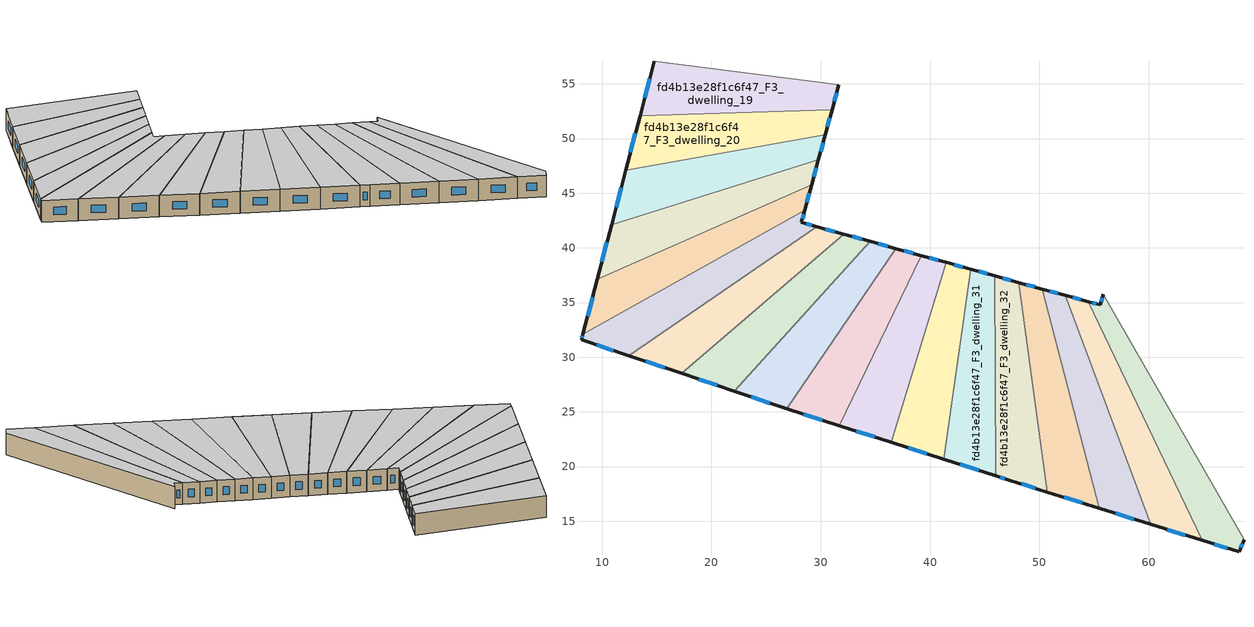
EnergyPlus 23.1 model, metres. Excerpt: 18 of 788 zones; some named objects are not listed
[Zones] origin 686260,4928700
fd4b13e28f1c6f47_F3_dwelling_19
 floor to fd4b13e28f1c6f47_F2_dwelling_19 (EU_floor_Construction): 31.64,54.94 31.02,52.65 13.46,52.11 14.77,57.09 z9
 wall outside (EU_wall_Construction): 31.02,52.65 31.64,54.94 / 14.77,57.09 13.46,52.11 z9:12
 wall to fd4b13e28f1c6f47_F3_dwelling_20 (EU_wall_Construction): 13.46,52.11 31.02,52.65 z9:12
 wall to fd4b13e28f1c6f47_F3_dwelling_18 (EU_wall_Construction): 31.64,54.94 14.77,57.09 z9:12
 window (EU_Window_Construction): 31.22,53.39 31.44,54.2 / 14.34,55.48 13.89,53.72 z9.97:11.03
 ceiling to fd4b13e28f1c6f47_F4_dwelling_19 (EU_floor_Construction): 31.02,52.65 31.64,54.94 14.77,57.09 13.46,52.11 z12
fd4b13e28f1c6f47_F3_dwelling_20
 floor to fd4b13e28f1c6f47_F2_dwelling_20 (EU_floor_Construction): 31.02,52.65 30.4,50.36 12.16,47.11 13.46,52.11 z9
 wall outside (EU_wall_Construction): 30.4,50.36 31.02,52.65 / 13.46,52.11 12.16,47.11 z9:12
 wall to fd4b13e28f1c6f47_F3_dwelling_21 (EU_wall_Construction): 12.16,47.11 30.4,50.36 z9:12
 window (EU_Window_Construction): 30.6,51.11 30.82,51.91 / 13.04,50.49 12.58,48.73 z9.97:11.03
 ceiling to fd4b13e28f1c6f47_F4_dwelling_20 (EU_floor_Construction): 30.4,50.36 31.02,52.65 13.46,52.11 12.16,47.11 z12
fd4b13e28f1c6f47_F3_dwelling_21
 floor to fd4b13e28f1c6f47_F2_dwelling_21 (EU_floor_Construction): 30.4,50.36 29.78,48.06 10.85,42.12 12.16,47.11 z9
 wall outside (EU_wall_Construction): 29.78,48.06 30.4,50.36 / 12.16,47.11 10.85,42.12 z9:12
 wall to fd4b13e28f1c6f47_F3_dwelling_22 (EU_wall_Construction): 10.85,42.12 29.78,48.06 z9:12
 window (EU_Window_Construction): 29.98,48.81 30.2,49.62 / 11.74,45.49 11.28,43.74 z9.97:11.03
 ceiling to fd4b13e28f1c6f47_F4_dwelling_21 (EU_floor_Construction): 29.78,48.06 30.4,50.36 12.16,47.11 10.85,42.12 z12
fd4b13e28f1c6f47_F3_dwelling_22
 floor to fd4b13e28f1c6f47_F2_dwelling_22 (EU_floor_Construction): 29.78,48.06 29.16,45.76 9.55,37.12 10.85,42.12 z9
 wall outside (EU_wall_Construction): 29.16,45.76 29.78,48.06 / 10.85,42.12 9.55,37.12 z9:12
 wall to fd4b13e28f1c6f47_F3_dwelling_23 (EU_wall_Construction): 9.55,37.12 29.16,45.76 z9:12
 window (EU_Window_Construction): 29.36,46.5 29.58,47.32 / 10.43,40.5 9.97,38.74 z9.97:11.03
 ceiling to fd4b13e28f1c6f47_F4_dwelling_22 (EU_floor_Construction): 29.16,45.76 29.78,48.06 10.85,42.12 9.55,37.12 z12
fd4b13e28f1c6f47_F3_dwelling_23
 floor to fd4b13e28f1c6f47_F2_dwelling_23 (EU_floor_Construction): 29.16,45.76 28.53,43.44 8.24,32.12 9.55,37.12 z9
 wall outside (EU_wall_Construction): 28.53,43.44 29.16,45.76 / 9.55,37.12 8.24,32.12 z9:12
 wall to fd4b13e28f1c6f47_F3_dwelling_24 (EU_wall_Construction): 8.24,32.12 28.53,43.44 z9:12
 window (EU_Window_Construction): 28.73,44.19 28.95,45.01 / 9.13,35.5 8.67,33.74 z9.97:11.03
 ceiling to fd4b13e28f1c6f47_F4_dwelling_23 (EU_floor_Construction): 28.53,43.44 29.16,45.76 9.55,37.12 8.24,32.12 z12
fd4b13e28f1c6f47_F3_dwelling_24
 floor to fd4b13e28f1c6f47_F2_dwelling_24 (EU_floor_Construction): 28.53,43.44 28.23,42.33 29.61,41.95 12.44,30.14 8.11,31.6 8.24,32.12 z9
 wall outside (EU_wall_Construction): 29.61,41.95 28.23,42.33 28.53,43.44 / 8.24,32.12 8.11,31.6 12.44,30.14 z9:12
 wall to fd4b13e28f1c6f47_F3_dwelling_25 (EU_wall_Construction): 12.44,30.14 29.61,41.95 z9:12
 window (EU_Window_Construction): 28.33,42.69 28.43,43.08 / 29.17,42.07 28.68,42.21 / 9.51,31.13 11.04,30.61 / 8.2,31.95 8.15,31.77 z9.97:11.03
 ceiling to fd4b13e28f1c6f47_F4_dwelling_24 (EU_floor_Construction): 29.61,41.95 28.23,42.33 28.53,43.44 8.24,32.12 8.11,31.6 12.44,30.14 z12
fd4b13e28f1c6f47_F3_dwelling_25
 floor to fd4b13e28f1c6f47_F2_dwelling_25 (EU_floor_Construction): 32.09,41.26 17.27,28.51 12.44,30.14 29.61,41.95 z9
 wall outside (EU_wall_Construction): 32.09,41.26 29.61,41.95 / 12.44,30.14 17.27,28.51 z9:12
 wall to fd4b13e28f1c6f47_F3_dwelling_26 (EU_wall_Construction): 17.27,28.51 32.09,41.26 z9:12
 window (EU_Window_Construction): 31.29,41.48 30.42,41.73 / 14.01,29.61 15.71,29.04 z9.97:11.03
 ceiling to fd4b13e28f1c6f47_F4_dwelling_25 (EU_floor_Construction): 32.09,41.26 29.61,41.95 12.44,30.14 17.27,28.51 z12
fd4b13e28f1c6f47_F3_dwelling_26
 floor to fd4b13e28f1c6f47_F2_dwelling_26 (EU_floor_Construction): 34.51,40.59 22.08,26.89 17.27,28.51 32.09,41.26 z9
 wall outside (EU_wall_Construction): 34.51,40.59 32.09,41.26 / 17.27,28.51 22.08,26.89 z9:12
 wall to fd4b13e28f1c6f47_F3_dwelling_27 (EU_wall_Construction): 22.08,26.89 34.51,40.59 z9:12
 window (EU_Window_Construction): 33.72,40.81 32.87,41.05 / 18.83,27.99 20.52,27.42 z9.97:11.03
 ceiling to fd4b13e28f1c6f47_F4_dwelling_26 (EU_floor_Construction): 22.08,26.89 34.51,40.59 32.09,41.26 17.27,28.51 z12
fd4b13e28f1c6f47_F3_dwelling_27
 floor to fd4b13e28f1c6f47_F2_dwelling_27 (EU_floor_Construction): 36.87,39.94 26.87,25.29 22.08,26.89 34.51,40.59 z9
 wall outside (EU_wall_Construction): 36.87,39.94 34.51,40.59 / 22.08,26.89 26.87,25.29 z9:12
 wall to fd4b13e28f1c6f47_F3_dwelling_28 (EU_wall_Construction): 26.87,25.29 36.87,39.94 z9:12
 window (EU_Window_Construction): 36.1,40.15 35.27,40.38 / 23.63,26.37 25.32,25.81 z9.97:11.03
 ceiling to fd4b13e28f1c6f47_F4_dwelling_27 (EU_floor_Construction): 26.87,25.29 36.87,39.94 34.51,40.59 22.08,26.89 z12
fd4b13e28f1c6f47_F3_dwelling_28
 floor to fd4b13e28f1c6f47_F2_dwelling_28 (EU_floor_Construction): 39.19,39.3 31.67,23.75 26.88,25.28 26.87,25.29 36.87,39.94 z9
 wall outside (EU_wall_Construction): 39.19,39.3 36.87,39.94 / 26.87,25.29 26.88,25.28 31.67,23.75 z9:12
 wall to fd4b13e28f1c6f47_F3_dwelling_29 (EU_wall_Construction): 31.67,23.75 39.19,39.3 z9:12
 window (EU_Window_Construction): 38.44,39.51 37.62,39.73 / 28.43,24.78 30.12,24.24 z9.97:11.03
 ceiling to fd4b13e28f1c6f47_F4_dwelling_28 (EU_floor_Construction): 31.67,23.75 39.19,39.3 36.87,39.94 26.87,25.29 26.88,25.28 z12
fd4b13e28f1c6f47_F3_dwelling_29
 floor to fd4b13e28f1c6f47_F2_dwelling_29 (EU_floor_Construction): 41.47,38.67 36.46,22.21 31.67,23.75 39.19,39.3 z9
 wall outside (EU_wall_Construction): 41.47,38.67 39.19,39.3 / 31.67,23.75 36.46,22.21 z9:12
 wall to fd4b13e28f1c6f47_F3_dwelling_30 (EU_wall_Construction): 36.46,22.21 41.47,38.67 z9:12
 window (EU_Window_Construction): 40.73,38.87 39.93,39.1 / 33.23,23.25 34.91,22.71 z9.97:11.03
 ceiling to fd4b13e28f1c6f47_F4_dwelling_29 (EU_floor_Construction): 36.46,22.21 41.47,38.67 39.19,39.3 31.67,23.75 z12
fd4b13e28f1c6f47_F3_dwelling_30
 floor to fd4b13e28f1c6f47_F2_dwelling_30 (EU_floor_Construction): 43.71,38.05 41.23,20.68 36.46,22.21 41.47,38.67 z9
 wall outside (EU_wall_Construction): 43.71,38.05 41.47,38.67 / 36.46,22.21 41.23,20.68 z9:12
 wall to fd4b13e28f1c6f47_F3_dwelling_31 (EU_wall_Construction): 41.23,20.68 43.71,38.05 z9:12
 window (EU_Window_Construction): 42.99,38.25 42.2,38.47 / 38.01,21.72 39.69,21.18 z9.97:11.03
 ceiling to fd4b13e28f1c6f47_F4_dwelling_30 (EU_floor_Construction): 41.23,20.68 43.71,38.05 41.47,38.67 36.46,22.21 z12
fd4b13e28f1c6f47_F3_dwelling_31
 floor to fd4b13e28f1c6f47_F2_dwelling_31 (EU_floor_Construction): 45.92,37.44 45.99,19.16 41.23,20.68 43.71,38.05 z9
 wall outside (EU_wall_Construction): 45.92,37.44 43.71,38.05 / 41.23,20.68 45.99,19.16 z9:12
 wall to fd4b13e28f1c6f47_F3_dwelling_32 (EU_wall_Construction): 45.99,19.16 45.92,37.44 z9:12
 window (EU_Window_Construction): 45.21,37.64 44.43,37.85 / 42.78,20.19 44.45,19.65 z9.97:11.03
 ceiling to fd4b13e28f1c6f47_F4_dwelling_31 (EU_floor_Construction): 45.99,19.16 45.92,37.44 43.71,38.05 41.23,20.68 z12
fd4b13e28f1c6f47_F3_dwelling_32
 floor to fd4b13e28f1c6f47_F2_dwelling_32 (EU_floor_Construction): 48.1,36.83 50.73,17.67 47.24,18.76 45.99,19.16 45.92,37.44 z9
 wall outside (EU_wall_Construction): 48.1,36.83 45.92,37.44 / 45.99,19.16 47.24,18.76 50.73,17.67 z9:12
 wall to fd4b13e28f1c6f47_F3_dwelling_33 (EU_wall_Construction): 50.73,17.67 48.1,36.83 z9:12
 window (EU_Window_Construction): 47.39,37.03 46.63,37.24 / 48.37,18.41 49.6,18.02 / 46.4,19.03 46.83,18.89 z9.97:11.03
 ceiling to fd4b13e28f1c6f47_F4_dwelling_32 (EU_floor_Construction): 50.73,17.67 48.1,36.83 45.92,37.44 45.99,19.16 47.24,18.76 z12
fd4b13e28f1c6f47_F3_dwelling_33
 floor to fd4b13e28f1c6f47_F2_dwelling_33 (EU_floor_Construction): 50.25,36.24 55.46,16.19 50.73,17.67 48.1,36.83 z9
 wall outside (EU_wall_Construction): 50.25,36.24 48.1,36.83 / 50.73,17.67 55.46,16.19 z9:12
 wall to fd4b13e28f1c6f47_F3_dwelling_34 (EU_wall_Construction): 55.46,16.19 50.25,36.24 z9:12
 window (EU_Window_Construction): 49.55,36.43 48.8,36.64 / 52.26,17.19 53.93,16.67 z9.97:11.03
 ceiling to fd4b13e28f1c6f47_F4_dwelling_33 (EU_floor_Construction): 55.46,16.19 50.25,36.24 48.1,36.83 50.73,17.67 z12
fd4b13e28f1c6f47_F3_dwelling_34
 floor to fd4b13e28f1c6f47_F2_dwelling_34 (EU_floor_Construction): 52.37,35.65 60.17,14.72 55.46,16.19 50.25,36.24 z9
 wall outside (EU_wall_Construction): 52.37,35.65 50.25,36.24 / 55.46,16.19 60.17,14.72 z9:12
 wall to fd4b13e28f1c6f47_F3_dwelling_35 (EU_wall_Construction): 60.17,14.72 52.37,35.65 z9:12
 window (EU_Window_Construction): 51.68,35.84 50.94,36.05 / 56.99,15.71 58.65,15.19 z9.97:11.03
 ceiling to fd4b13e28f1c6f47_F4_dwelling_34 (EU_floor_Construction): 60.17,14.72 52.37,35.65 50.25,36.24 55.46,16.19 z12
fd4b13e28f1c6f47_F3_dwelling_35
 floor to fd4b13e28f1c6f47_F2_dwelling_35 (EU_floor_Construction): 54.47,35.08 64.88,13.25 60.17,14.72 52.37,35.65 z9
 wall outside (EU_wall_Construction): 54.47,35.08 52.37,35.65 / 60.17,14.72 64.88,13.25 z9:12
 wall to fd4b13e28f1c6f47_F3_dwelling_36 (EU_wall_Construction): 64.88,13.25 54.47,35.08 z9:12
 window (EU_Window_Construction): 53.79,35.26 53.05,35.47 / 61.7,14.24 63.35,13.72 z9.97:11.03
 ceiling to fd4b13e28f1c6f47_F4_dwelling_35 (EU_floor_Construction): 64.88,13.25 54.47,35.08 52.37,35.65 60.17,14.72 z12
fd4b13e28f1c6f47_F3_dwelling_36
 floor to fd4b13e28f1c6f47_F2_dwelling_36 (EU_floor_Construction): 55.82,35.76 68.71,13.31 68.26,12.19 64.88,13.25 54.47,35.08 55.54,34.78 z9
 wall outside (EU_wall_Construction): 55.82,35.76 55.54,34.78 54.47,35.08 / 64.88,13.25 68.26,12.19 68.71,13.31 z9:12
 wall to fd4b13e28f1c6f47_F3_dwelling_37 (EU_wall_Construction): 68.71,13.31 55.82,35.76 z9:12
 window (EU_Window_Construction): 55.19,34.87 54.82,34.98 / 55.73,35.44 55.63,35.1 / 68.4,12.55 68.56,12.94 / 65.97,12.9 67.16,12.53 z9.97:11.03
 ceiling to fd4b13e28f1c6f47_F4_dwelling_36 (EU_floor_Construction): 68.26,12.19 68.71,13.31 55.82,35.76 55.54,34.78 54.47,35.08 64.88,13.25 z12
[Building]
EU S2 Campaign: North Axis=0; Terrain=City; Solar Distribution=FullExterior
[Site:Location]
Bologna: Latitude=44.5; Longitude=11.25; Time Zone=1; Elevation=37
[SizingPeriod:WeatherFileDays]
AnnualSizingPeriod: Begin Month=1; Begin Day of Month=1; End Month=12; End Day of Month=31; Day of Week for Start Day=Monday; Use Weather File Daylight Saving Period=No; Use Weather File Rain and Snow Indicators=No
[MATERIAL]
EU_InternalMass_Material: Roughness=MediumRough; Thickness=0.1; Conductivity=1; Density=1800; Specific Heat=900; Thermal Absorptance=0.9; Solar Absorptance=0.7; Visible Absorptance=0.7
[MATERIAL:NOMASS] Roughness=MediumRough; Thermal Absorptance=0.9; Solar Absorptance=0.7; Visible Absorptance=0.7
Name | Thermal Resistance
EU_wall_NoMass | 0.779417
EU_floor_NoMass | 0.588222
[WINDOWMATERIAL:SIMPLEGLAZINGSYSTEM]
EU_Window_SimpleGlazing: UFactor=5.16242; Solar Heat Gain Coefficient=0.85; Visible Transmittance=0.85
[CONSTRUCTION]
EU_wall_Construction: EU_wall_NoMass
EU_floor_Construction: EU_floor_NoMass
EU_Window_Construction: EU_Window_SimpleGlazing
EU_InternalMass_Construction: EU_InternalMass_Material
[ZONE] Type=1; Multiplier=1; Ceiling Height=autocalculate; Floor Area=autocalculate; Part of Total Floor Area=Yes
Name | Volume
fd4b13e28f1c6f47_F3_dwelling_19 | 190.083
fd4b13e28f1c6f47_F3_dwelling_20 | 190.099
fd4b13e28f1c6f47_F3_dwelling_21 | 190.107
fd4b13e28f1c6f47_F3_dwelling_22 | 190.009
fd4b13e28f1c6f47_F3_dwelling_23 | 190.061
fd4b13e28f1c6f47_F3_dwelling_24 | 190.151
fd4b13e28f1c6f47_F3_dwelling_25 | 190.067
fd4b13e28f1c6f47_F3_dwelling_26 | 190.097
fd4b13e28f1c6f47_F3_dwelling_27; fd4b13e28f1c6f47_F3_dwelling_33 | 190.036
fd4b13e28f1c6f47_F3_dwelling_28 | 190.102
fd4b13e28f1c6f47_F3_dwelling_29 | 190.104
fd4b13e28f1c6f47_F3_dwelling_30; fd4b13e28f1c6f47_F3_dwelling_35 | 190.066
fd4b13e28f1c6f47_F3_dwelling_31 | 190.051
fd4b13e28f1c6f47_F3_dwelling_32 | 190.124
fd4b13e28f1c6f47_F3_dwelling_34 | 190.133
fd4b13e28f1c6f47_F3_dwelling_36 | 190.072
[INTERNALMASS] Construction=EU_InternalMass_Construction
Name | Zone or ZoneList | Surface Area
fd4b13e28f1c6f47_F3_dwelling_19_EU_InternalMass | fd4b13e28f1c6f47_F3_dwelling_19 | 63.3607
fd4b13e28f1c6f47_F3_dwelling_20_EU_InternalMass | fd4b13e28f1c6f47_F3_dwelling_20 | 63.3665
fd4b13e28f1c6f47_F3_dwelling_21_EU_InternalMass | fd4b13e28f1c6f47_F3_dwelling_21 | 63.3688
fd4b13e28f1c6f47_F3_dwelling_22_EU_InternalMass | fd4b13e28f1c6f47_F3_dwelling_22 | 63.3363
fd4b13e28f1c6f47_F3_dwelling_23_EU_InternalMass | fd4b13e28f1c6f47_F3_dwelling_23 | 63.3534
fd4b13e28f1c6f47_F3_dwelling_24_EU_InternalMass | fd4b13e28f1c6f47_F3_dwelling_24 | 63.3839
fd4b13e28f1c6f47_F3_dwelling_25_EU_InternalMass | fd4b13e28f1c6f47_F3_dwelling_25 | 63.3559
fd4b13e28f1c6f47_F3_dwelling_26_EU_InternalMass | fd4b13e28f1c6f47_F3_dwelling_26 | 63.3656
fd4b13e28f1c6f47_F3_dwelling_27_EU_InternalMass | fd4b13e28f1c6f47_F3_dwelling_27 | 63.3448
fd4b13e28f1c6f47_F3_dwelling_28_EU_InternalMass | fd4b13e28f1c6f47_F3_dwelling_28 | 63.3676
fd4b13e28f1c6f47_F3_dwelling_29_EU_InternalMass | fd4b13e28f1c6f47_F3_dwelling_29 | 63.368
fd4b13e28f1c6f47_F3_dwelling_30_EU_InternalMass | fd4b13e28f1c6f47_F3_dwelling_30 | 63.3553
fd4b13e28f1c6f47_F3_dwelling_31_EU_InternalMass | fd4b13e28f1c6f47_F3_dwelling_31 | 63.3502
fd4b13e28f1c6f47_F3_dwelling_32_EU_InternalMass | fd4b13e28f1c6f47_F3_dwelling_32 | 63.3744
fd4b13e28f1c6f47_F3_dwelling_33_EU_InternalMass | fd4b13e28f1c6f47_F3_dwelling_33 | 63.3453
fd4b13e28f1c6f47_F3_dwelling_34_EU_InternalMass | fd4b13e28f1c6f47_F3_dwelling_34 | 63.3781
fd4b13e28f1c6f47_F3_dwelling_35_EU_InternalMass | fd4b13e28f1c6f47_F3_dwelling_35 | 63.3555
fd4b13e28f1c6f47_F3_dwelling_36_EU_InternalMass | fd4b13e28f1c6f47_F3_dwelling_36 | 63.3573
[OTHEREQUIPMENT] Fuel Type=Electricity; Design Level Calculation Method=Watts/Area; Power per Zone Floor Area=1; Fraction Latent=0; Fraction Radiant=0; Fraction Lost=0; Carbon Dioxide Generation Rate=0; EndUse Subcategory=EU_Step8_InternalGains
Name | Zone or ZoneList or Space or SpaceList | Schedule
EU_Step8_InternalGain_fd4b13e28f1c6f47_F3_dwelling_19_f000 | fd4b13e28f1c6f47_F3_dwelling_19 | EU_Step8_GainSchedule_fd4b13e28f1c6f47_F3_dwelling_19_f000
EU_Step8_InternalGain_fd4b13e28f1c6f47_F3_dwelling_20_f000 | fd4b13e28f1c6f47_F3_dwelling_20 | EU_Step8_GainSchedule_fd4b13e28f1c6f47_F3_dwelling_20_f000
EU_Step8_InternalGain_fd4b13e28f1c6f47_F3_dwelling_21_f000 | fd4b13e28f1c6f47_F3_dwelling_21 | EU_Step8_GainSchedule_fd4b13e28f1c6f47_F3_dwelling_21_f000
EU_Step8_InternalGain_fd4b13e28f1c6f47_F3_dwelling_22_f000 | fd4b13e28f1c6f47_F3_dwelling_22 | EU_Step8_GainSchedule_fd4b13e28f1c6f47_F3_dwelling_22_f000
EU_Step8_InternalGain_fd4b13e28f1c6f47_F3_dwelling_23_f000 | fd4b13e28f1c6f47_F3_dwelling_23 | EU_Step8_GainSchedule_fd4b13e28f1c6f47_F3_dwelling_23_f000
EU_Step8_InternalGain_fd4b13e28f1c6f47_F3_dwelling_24_f000 | fd4b13e28f1c6f47_F3_dwelling_24 | EU_Step8_GainSchedule_fd4b13e28f1c6f47_F3_dwelling_24_f000
EU_Step8_InternalGain_fd4b13e28f1c6f47_F3_dwelling_25_f000 | fd4b13e28f1c6f47_F3_dwelling_25 | EU_Step8_GainSchedule_fd4b13e28f1c6f47_F3_dwelling_25_f000
EU_Step8_InternalGain_fd4b13e28f1c6f47_F3_dwelling_26_f000 | fd4b13e28f1c6f47_F3_dwelling_26 | EU_Step8_GainSchedule_fd4b13e28f1c6f47_F3_dwelling_26_f000
EU_Step8_InternalGain_fd4b13e28f1c6f47_F3_dwelling_27_f000 | fd4b13e28f1c6f47_F3_dwelling_27 | EU_Step8_GainSchedule_fd4b13e28f1c6f47_F3_dwelling_27_f000
EU_Step8_InternalGain_fd4b13e28f1c6f47_F3_dwelling_28_f000 | fd4b13e28f1c6f47_F3_dwelling_28 | EU_Step8_GainSchedule_fd4b13e28f1c6f47_F3_dwelling_28_f000
EU_Step8_InternalGain_fd4b13e28f1c6f47_F3_dwelling_29_f000 | fd4b13e28f1c6f47_F3_dwelling_29 | EU_Step8_GainSchedule_fd4b13e28f1c6f47_F3_dwelling_29_f000
EU_Step8_InternalGain_fd4b13e28f1c6f47_F3_dwelling_30_f000 | fd4b13e28f1c6f47_F3_dwelling_30 | EU_Step8_GainSchedule_fd4b13e28f1c6f47_F3_dwelling_30_f000
EU_Step8_InternalGain_fd4b13e28f1c6f47_F3_dwelling_31_f000 | fd4b13e28f1c6f47_F3_dwelling_31 | EU_Step8_GainSchedule_fd4b13e28f1c6f47_F3_dwelling_31_f000
EU_Step8_InternalGain_fd4b13e28f1c6f47_F3_dwelling_32_f000 | fd4b13e28f1c6f47_F3_dwelling_32 | EU_Step8_GainSchedule_fd4b13e28f1c6f47_F3_dwelling_32_f000
EU_Step8_InternalGain_fd4b13e28f1c6f47_F3_dwelling_33_f000 | fd4b13e28f1c6f47_F3_dwelling_33 | EU_Step8_GainSchedule_fd4b13e28f1c6f47_F3_dwelling_33_f000
EU_Step8_InternalGain_fd4b13e28f1c6f47_F3_dwelling_34_f000 | fd4b13e28f1c6f47_F3_dwelling_34 | EU_Step8_GainSchedule_fd4b13e28f1c6f47_F3_dwelling_34_f000
EU_Step8_InternalGain_fd4b13e28f1c6f47_F3_dwelling_35_f000 | fd4b13e28f1c6f47_F3_dwelling_35 | EU_Step8_GainSchedule_fd4b13e28f1c6f47_F3_dwelling_35_f000
EU_Step8_InternalGain_fd4b13e28f1c6f47_F3_dwelling_36_f000 | fd4b13e28f1c6f47_F3_dwelling_36 | EU_Step8_GainSchedule_fd4b13e28f1c6f47_F3_dwelling_36_f000
[ZONEVENTILATION:DESIGNFLOWRATE] Schedule=EU_AlwaysOn; Design Flow Rate Calculation Method=AirChanges/Hour; Air Changes per Hour=0.712058; Ventilation Type=Natural; Fan Pressure Rise=0; Fan Total Efficiency=1; Constant Term Coefficient=1; Temperature Term Coefficient=0; Velocity Term Coefficient=0; Velocity Squared Term Coefficient=0; Minimum Indoor Temperature=-100; Maximum Indoor Temperature=100; Delta Temperature=-100; Minimum Outdoor Temperature=-100; Maximum Outdoor Temperature=100; Maximum Wind Speed=40
Name | Zone or ZoneList or Space or SpaceList
EU_ConstantAir_fd4b13e28f1c6f47_F3_dwelling_19 | fd4b13e28f1c6f47_F3_dwelling_19
EU_ConstantAir_fd4b13e28f1c6f47_F3_dwelling_20 | fd4b13e28f1c6f47_F3_dwelling_20
EU_ConstantAir_fd4b13e28f1c6f47_F3_dwelling_21 | fd4b13e28f1c6f47_F3_dwelling_21
EU_ConstantAir_fd4b13e28f1c6f47_F3_dwelling_22 | fd4b13e28f1c6f47_F3_dwelling_22
EU_ConstantAir_fd4b13e28f1c6f47_F3_dwelling_23 | fd4b13e28f1c6f47_F3_dwelling_23
EU_ConstantAir_fd4b13e28f1c6f47_F3_dwelling_24 | fd4b13e28f1c6f47_F3_dwelling_24
EU_ConstantAir_fd4b13e28f1c6f47_F3_dwelling_25 | fd4b13e28f1c6f47_F3_dwelling_25
EU_ConstantAir_fd4b13e28f1c6f47_F3_dwelling_26 | fd4b13e28f1c6f47_F3_dwelling_26
EU_ConstantAir_fd4b13e28f1c6f47_F3_dwelling_27 | fd4b13e28f1c6f47_F3_dwelling_27
EU_ConstantAir_fd4b13e28f1c6f47_F3_dwelling_28 | fd4b13e28f1c6f47_F3_dwelling_28
EU_ConstantAir_fd4b13e28f1c6f47_F3_dwelling_29 | fd4b13e28f1c6f47_F3_dwelling_29
EU_ConstantAir_fd4b13e28f1c6f47_F3_dwelling_30 | fd4b13e28f1c6f47_F3_dwelling_30
EU_ConstantAir_fd4b13e28f1c6f47_F3_dwelling_31 | fd4b13e28f1c6f47_F3_dwelling_31
EU_ConstantAir_fd4b13e28f1c6f47_F3_dwelling_32 | fd4b13e28f1c6f47_F3_dwelling_32
EU_ConstantAir_fd4b13e28f1c6f47_F3_dwelling_33 | fd4b13e28f1c6f47_F3_dwelling_33
EU_ConstantAir_fd4b13e28f1c6f47_F3_dwelling_34 | fd4b13e28f1c6f47_F3_dwelling_34
EU_ConstantAir_fd4b13e28f1c6f47_F3_dwelling_35 | fd4b13e28f1c6f47_F3_dwelling_35
EU_ConstantAir_fd4b13e28f1c6f47_F3_dwelling_36 | fd4b13e28f1c6f47_F3_dwelling_36
[HVACTEMPLATE:ZONE:IDEALLOADSAIRSYSTEM] System Availability Schedule=EU_AlwaysOn; Maximum Heating Supply Air Temperature=50; Minimum Cooling Supply Air Temperature=13; Maximum Heating Supply Air Humidity Ratio=0.0156; Minimum Cooling Supply Air Humidity Ratio=0.0077; Heating Limit=NoLimit; Cooling Limit=NoLimit; Heating Availability Schedule=EU_AlwaysOn; Cooling Availability Schedule=EU_CoolingOff; Dehumidification Control Type=ConstantSensibleHeatRatio; Cooling Sensible Heat Ratio=0.7; Dehumidification Setpoint=60; Humidification Control Type=None; Humidification Setpoint=30; Outdoor Air Method=None; Outdoor Air Flow Rate per Person=0.00944; Outdoor Air Flow Rate per Zone Floor Area=0; Outdoor Air Flow Rate per Zone=0; Demand Controlled Ventilation Type=None; Outdoor Air Economizer Type=NoEconomizer; Heat Recovery Type=None; Sensible Heat Recovery Effectiveness=0.7; Latent Heat Recovery Effectiveness=0.65
Name | Template Thermostat
fd4b13e28f1c6f47_F3_dwelling_19 | EU_HeatOnly_fd4b13e28f1c6f47_F3_dwelling_19
fd4b13e28f1c6f47_F3_dwelling_20 | EU_HeatOnly_fd4b13e28f1c6f47_F3_dwelling_20
fd4b13e28f1c6f47_F3_dwelling_21 | EU_HeatOnly_fd4b13e28f1c6f47_F3_dwelling_21
fd4b13e28f1c6f47_F3_dwelling_22 | EU_HeatOnly_fd4b13e28f1c6f47_F3_dwelling_22
fd4b13e28f1c6f47_F3_dwelling_23 | EU_HeatOnly_fd4b13e28f1c6f47_F3_dwelling_23
fd4b13e28f1c6f47_F3_dwelling_24 | EU_HeatOnly_fd4b13e28f1c6f47_F3_dwelling_24
fd4b13e28f1c6f47_F3_dwelling_25 | EU_HeatOnly_fd4b13e28f1c6f47_F3_dwelling_25
fd4b13e28f1c6f47_F3_dwelling_26 | EU_HeatOnly_fd4b13e28f1c6f47_F3_dwelling_26
fd4b13e28f1c6f47_F3_dwelling_27 | EU_HeatOnly_fd4b13e28f1c6f47_F3_dwelling_27
fd4b13e28f1c6f47_F3_dwelling_28 | EU_HeatOnly_fd4b13e28f1c6f47_F3_dwelling_28
fd4b13e28f1c6f47_F3_dwelling_29 | EU_HeatOnly_fd4b13e28f1c6f47_F3_dwelling_29
fd4b13e28f1c6f47_F3_dwelling_30 | EU_HeatOnly_fd4b13e28f1c6f47_F3_dwelling_30
fd4b13e28f1c6f47_F3_dwelling_31 | EU_HeatOnly_fd4b13e28f1c6f47_F3_dwelling_31
fd4b13e28f1c6f47_F3_dwelling_32 | EU_HeatOnly_fd4b13e28f1c6f47_F3_dwelling_32
fd4b13e28f1c6f47_F3_dwelling_33 | EU_HeatOnly_fd4b13e28f1c6f47_F3_dwelling_33
fd4b13e28f1c6f47_F3_dwelling_34 | EU_HeatOnly_fd4b13e28f1c6f47_F3_dwelling_34
fd4b13e28f1c6f47_F3_dwelling_35 | EU_HeatOnly_fd4b13e28f1c6f47_F3_dwelling_35
fd4b13e28f1c6f47_F3_dwelling_36 | EU_HeatOnly_fd4b13e28f1c6f47_F3_dwelling_36
[SIZING:ZONE] Zone Cooling Design Supply Air Temperature Input Method=SupplyAirTemperature; Zone Cooling Design Supply Air Temperature=13; Zone Heating Design Supply Air Temperature Input Method=SupplyAirTemperature; Zone Heating Design Supply Air Temperature=50; Zone Cooling Design Supply Air Humidity Ratio=0.008; Zone Heating Design Supply Air Humidity Ratio=0.008; Cooling Design Air Flow Method=DesignDay; Cooling Design Air Flow Rate=0; Cooling Minimum Air Flow per Zone Floor Area=0.000762; Cooling Minimum Air Flow=0; Cooling Minimum Air Flow Fraction=0.2; Heating Design Air Flow Method=DesignDay; Heating Design Air Flow Rate=0; Heating Maximum Air Flow per Zone Floor Area=0.002032; Heating Maximum Air Flow=0.141576; Heating Maximum Air Flow Fraction=0.3; Account for Dedicated Outdoor Air System=No; Dedicated Outdoor Air System Control Strategy=NeutralSupplyAir; Dedicated Outdoor Air Low Setpoint Temperature for Design=autosize; Dedicated Outdoor Air High Setpoint Temperature for Design=autosize; Zone Load Sizing Method=Sensible Load Only No Latent Load; Zone Latent Cooling Design Supply Air Humidity Ratio Input Method=HumidityRatioDifference; Zone Cooling Design Supply Air Humidity Ratio Difference=0.005; Zone Latent Heating Design Supply Air Humidity Ratio Input Method=HumidityRatioDifference; Zone Humidification Design Supply Air Humidity Ratio Difference=0.005
fd4b13e28f1c6f47_F3_dwelling_19; fd4b13e28f1c6f47_F3_dwelling_20; fd4b13e28f1c6f47_F3_dwelling_21; fd4b13e28f1c6f47_F3_dwelling_22; fd4b13e28f1c6f47_F3_dwelling_23; fd4b13e28f1c6f47_F3_dwelling_24; fd4b13e28f1c6f47_F3_dwelling_25; fd4b13e28f1c6f47_F3_dwelling_26; fd4b13e28f1c6f47_F3_dwelling_27; fd4b13e28f1c6f47_F3_dwelling_28; fd4b13e28f1c6f47_F3_dwelling_29; fd4b13e28f1c6f47_F3_dwelling_30; fd4b13e28f1c6f47_F3_dwelling_31; fd4b13e28f1c6f47_F3_dwelling_32; fd4b13e28f1c6f47_F3_dwelling_33; fd4b13e28f1c6f47_F3_dwelling_34; fd4b13e28f1c6f47_F3_dwelling_35; fd4b13e28f1c6f47_F3_dwelling_36
[SCHEDULE:CONSTANT]
Name | Hourly Value
EU_AlwaysOn | 1
EU_CoolingOff | 0
[SCHEDULE:FILE] Column Number=1; Rows to Skip at Top=0; Number of Hours of Data=8760; Column Separator=Comma; Interpolate to Timestep=No; Minutes per Item=60; Adjust Schedule for Daylight Savings=Yes
Name | File
EU_Step8_GainSchedule_fd4b13e28f1c6f47_F3_dwelling_19_f000 | ../../schedules/fd4b13e28f1c6f47/fd4b13e28f1c6f47_F3_dwelling_19_f000_gain.csv
EU_Step8_GainSchedule_fd4b13e28f1c6f47_F3_dwelling_20_f000 | ../../schedules/fd4b13e28f1c6f47/fd4b13e28f1c6f47_F3_dwelling_20_f000_gain.csv
EU_Step8_GainSchedule_fd4b13e28f1c6f47_F3_dwelling_21_f000 | ../../schedules/fd4b13e28f1c6f47/fd4b13e28f1c6f47_F3_dwelling_21_f000_gain.csv
EU_Step8_GainSchedule_fd4b13e28f1c6f47_F3_dwelling_22_f000 | ../../schedules/fd4b13e28f1c6f47/fd4b13e28f1c6f47_F3_dwelling_22_f000_gain.csv
EU_Step8_GainSchedule_fd4b13e28f1c6f47_F3_dwelling_23_f000 | ../../schedules/fd4b13e28f1c6f47/fd4b13e28f1c6f47_F3_dwelling_23_f000_gain.csv
EU_Step8_GainSchedule_fd4b13e28f1c6f47_F3_dwelling_24_f000 | ../../schedules/fd4b13e28f1c6f47/fd4b13e28f1c6f47_F3_dwelling_24_f000_gain.csv
EU_Step8_GainSchedule_fd4b13e28f1c6f47_F3_dwelling_25_f000 | ../../schedules/fd4b13e28f1c6f47/fd4b13e28f1c6f47_F3_dwelling_25_f000_gain.csv
EU_Step8_GainSchedule_fd4b13e28f1c6f47_F3_dwelling_26_f000 | ../../schedules/fd4b13e28f1c6f47/fd4b13e28f1c6f47_F3_dwelling_26_f000_gain.csv
EU_Step8_GainSchedule_fd4b13e28f1c6f47_F3_dwelling_27_f000 | ../../schedules/fd4b13e28f1c6f47/fd4b13e28f1c6f47_F3_dwelling_27_f000_gain.csv
EU_Step8_GainSchedule_fd4b13e28f1c6f47_F3_dwelling_28_f000 | ../../schedules/fd4b13e28f1c6f47/fd4b13e28f1c6f47_F3_dwelling_28_f000_gain.csv
EU_Step8_GainSchedule_fd4b13e28f1c6f47_F3_dwelling_29_f000 | ../../schedules/fd4b13e28f1c6f47/fd4b13e28f1c6f47_F3_dwelling_29_f000_gain.csv
EU_Step8_GainSchedule_fd4b13e28f1c6f47_F3_dwelling_30_f000 | ../../schedules/fd4b13e28f1c6f47/fd4b13e28f1c6f47_F3_dwelling_30_f000_gain.csv
EU_Step8_GainSchedule_fd4b13e28f1c6f47_F3_dwelling_31_f000 | ../../schedules/fd4b13e28f1c6f47/fd4b13e28f1c6f47_F3_dwelling_31_f000_gain.csv
EU_Step8_GainSchedule_fd4b13e28f1c6f47_F3_dwelling_32_f000 | ../../schedules/fd4b13e28f1c6f47/fd4b13e28f1c6f47_F3_dwelling_32_f000_gain.csv
EU_Step8_GainSchedule_fd4b13e28f1c6f47_F3_dwelling_33_f000 | ../../schedules/fd4b13e28f1c6f47/fd4b13e28f1c6f47_F3_dwelling_33_f000_gain.csv
EU_Step8_GainSchedule_fd4b13e28f1c6f47_F3_dwelling_34_f000 | ../../schedules/fd4b13e28f1c6f47/fd4b13e28f1c6f47_F3_dwelling_34_f000_gain.csv
EU_Step8_GainSchedule_fd4b13e28f1c6f47_F3_dwelling_35_f000 | ../../schedules/fd4b13e28f1c6f47/fd4b13e28f1c6f47_F3_dwelling_35_f000_gain.csv
EU_Step8_GainSchedule_fd4b13e28f1c6f47_F3_dwelling_36_f000 | ../../schedules/fd4b13e28f1c6f47/fd4b13e28f1c6f47_F3_dwelling_36_f000_gain.csv
